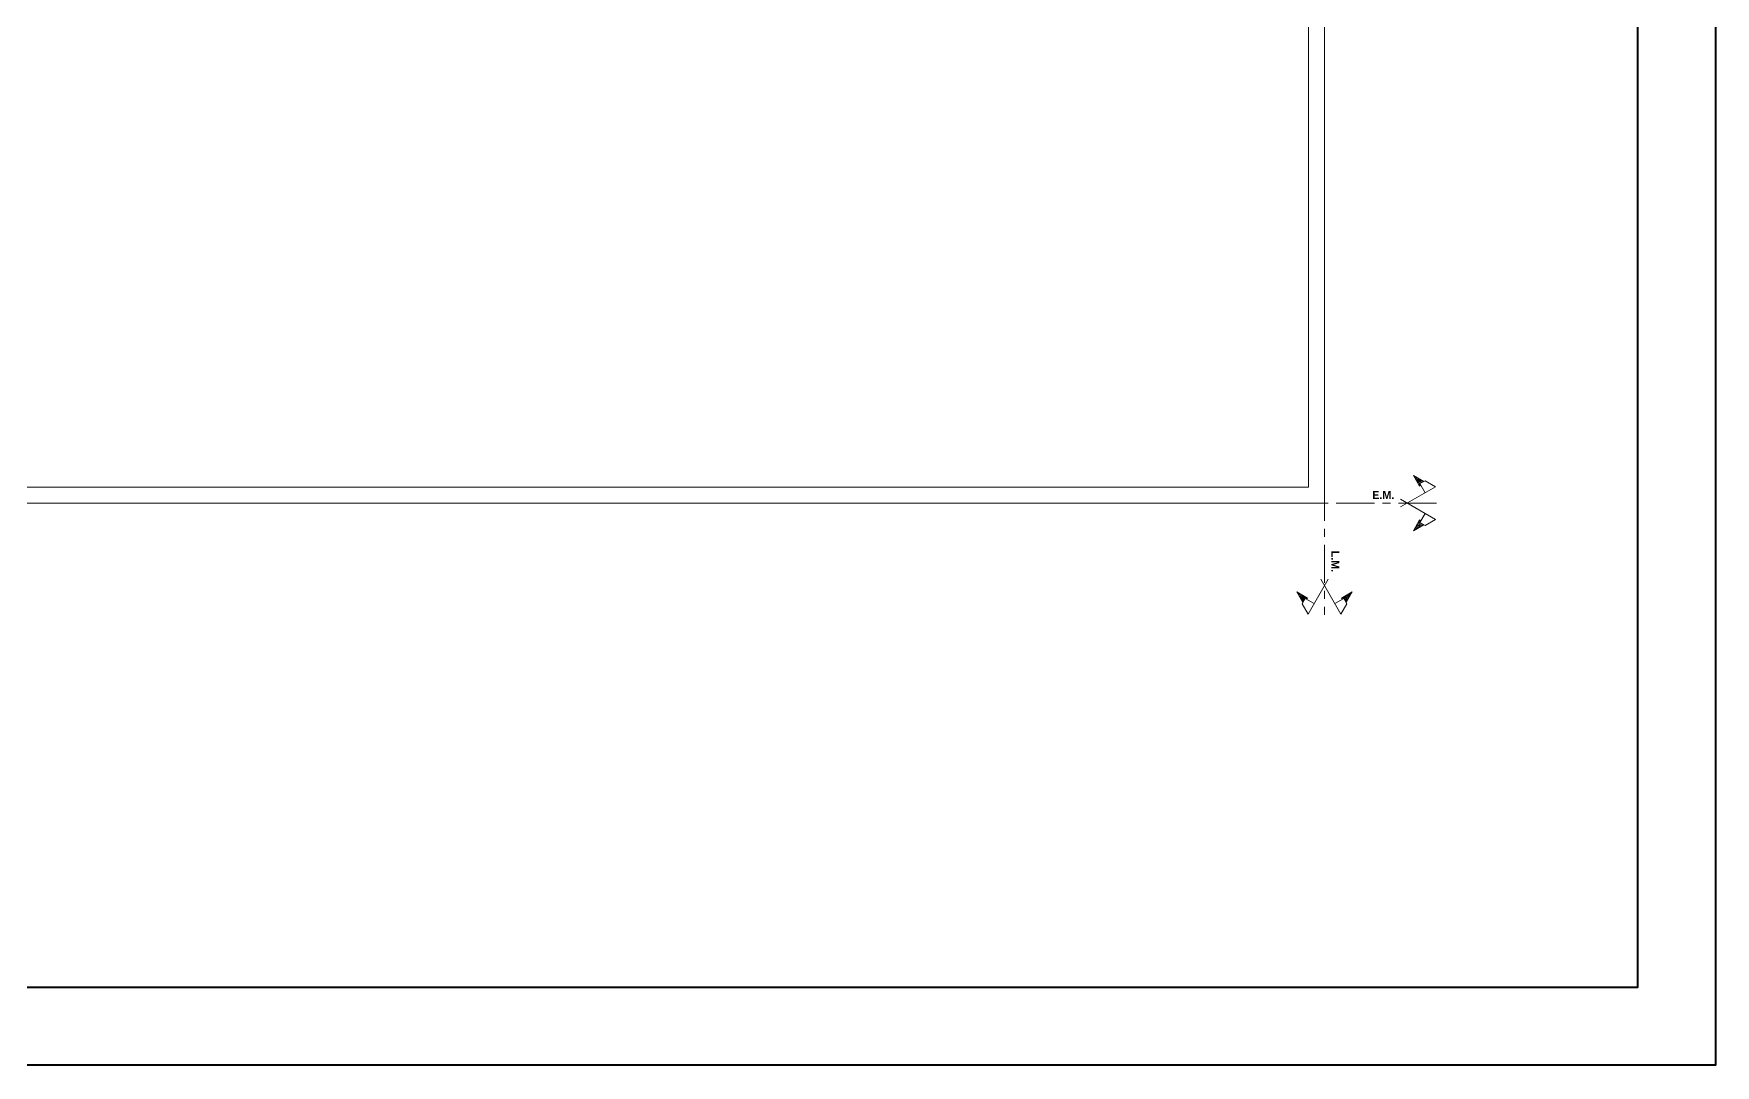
# Model space of a CAD drawing. Header units: millimetres. Extents: x 5985 to 6342, y 1020 to 1088.
# Drawn here: x 6158.85 to 6179.86, y 1055.51 to 1068.4 of the extents above; entities that cross this region are included whole.
import ezdxf

# ---------------------------------------------------------------- set-up
doc = ezdxf.new("R2010")
doc.units = ezdxf.units.MM
doc.linetypes.add('CENTER', pattern=[50.8, 31.75, -6.35, 6.35, -6.35])
for name, color, linetype, lineweight in [('02_CIVIL_EXIST', 18, 'Continuous', 30), ('07_CIVIL VISTAS MEDIA', 251, 'Continuous', 5), ('10_CIVIL EJES', 230, 'CENTER', 15), ('12_TEXTOS', 150, 'Continuous', 40)]:
    doc.layers.add(name, color=color, linetype=linetype, lineweight=lineweight)
doc.styles.add('JDS1', font='GOTHICB.TTF')

msp = doc.modelspace()

# ---------------------------------------------------------------- hatches: boundary and pattern name
at = {"layer": '07_CIVIL VISTAS MEDIA', "linetype": 'ByBlock', "lineweight": 9}
h = msp.add_hatch(dxfattribs=at)
h.set_pattern_fill('LINE', color=256, scale=0.09375, angle=690, style=0)
h.set_pattern_definition([(30, (6597.093122, 1038.377337), (0.005859375, -0.0101487352), [])])
h.paths.add_polyline_path([(6176.217, 1062.805), (6176.168, 1062.777), (6176.181, 1062.755), (6176.164, 1062.746), (6176.087, 1062.88)])
h = msp.add_hatch(dxfattribs=at)
h.set_pattern_fill('LINE', color=256, scale=0.09375, angle=690, style=0)
h.set_pattern_definition([(330, (6597.093122, 1112.070756), (0.005859375, 0.0101487352), [])])
h.paths.add_polyline_path([(6176.087, 1062.189), (6176.164, 1062.324), (6176.181, 1062.314), (6176.168, 1062.293), (6176.217, 1062.264)])
h = msp.add_hatch(dxfattribs=at)
h.set_pattern_fill('LINE', color=256, scale=0.09375, angle=600, style=0)
h.set_pattern_definition([(240, (6224.513087, 640.418655), (0.0101487352, -0.005859375), [])])
h.paths.add_polyline_path([(6174.631, 1061.425), (6174.766, 1061.347), (6174.757, 1061.331), (6174.735, 1061.344), (6174.707, 1061.295)])
h = msp.add_hatch(dxfattribs=at)
h.set_pattern_fill('LINE', color=256, scale=0.09375, angle=600, style=0)
h.set_pattern_definition([(300, (6150.819668, 640.418655), (-0.0101487352, -0.005859375), [])])
h.paths.add_polyline_path([(6175.247, 1061.295), (6175.219, 1061.344), (6175.198, 1061.331), (6175.188, 1061.347), (6175.323, 1061.425)])

# ---------------------------------------------------------------- linework, layer by layer
at = {"layer": '02_CIVIL_EXIST', "lineweight": 40}
for points in [[(6139.037, 1084.382), (6179.861, 1084.382), (6179.861, 1055.514), (6139.037, 1055.514)], [(6141.467, 1083.41), (6178.889, 1083.41), (6178.889, 1056.486), (6141.467, 1056.486)]]:
    msp.add_lwpolyline(points, close=True, dxfattribs=at)
at = {"layer": '07_CIVIL VISTAS MEDIA'}
for p, q in [((6174.977, 1077.535), (6174.977, 1062.535)), ((6174.777, 1077.385), (6174.777, 1062.735)), ((6160.492, 1062.535), (6144.93, 1062.535)), ((6160.492, 1062.735), (6145.126, 1062.735)), ((6174.777, 1062.735), (6160.492, 1062.735)), ((6174.977, 1062.535), (6160.492, 1062.535))]:
    msp.add_line(p, q, dxfattribs=at)
at = {"layer": '07_CIVIL VISTAS MEDIA', "linetype": 'ByBlock', "lineweight": 9}
for p, q in [((6175.928, 1062.488), (6176.363, 1062.739)), ((6176.087, 1062.88), (6176.217, 1062.805)), ((6176.087, 1062.88), (6176.164, 1062.746)), ((6176.164, 1062.746), (6176.181, 1062.755)), ((6176.168, 1062.777), (6176.233, 1062.814)), ((6176.168, 1062.777), (6176.233, 1062.664)), ((6176.233, 1062.814), (6176.363, 1062.739)), ((6175.928, 1062.582), (6176.363, 1062.33)), ((6176.087, 1062.189), (6176.164, 1062.324)), ((6176.164, 1062.324), (6176.181, 1062.314)), ((6176.168, 1062.293), (6176.233, 1062.405)), ((6176.233, 1062.255), (6176.363, 1062.33)), ((6176.087, 1062.189), (6176.217, 1062.264)), ((6176.168, 1062.293), (6176.233, 1062.255)), ((6175.024, 1061.584), (6174.772, 1061.149)), ((6174.93, 1061.584), (6175.182, 1061.149)), ((6174.631, 1061.425), (6174.707, 1061.295)), ((6174.631, 1061.425), (6174.766, 1061.347)), ((6174.735, 1061.344), (6174.697, 1061.278)), ((6174.697, 1061.278), (6174.772, 1061.149)), ((6174.735, 1061.344), (6174.848, 1061.279)), ((6174.766, 1061.347), (6174.757, 1061.331)), ((6175.219, 1061.344), (6175.107, 1061.279)), ((6175.257, 1061.278), (6175.182, 1061.149)), ((6175.323, 1061.425), (6175.188, 1061.347)), ((6175.188, 1061.347), (6175.198, 1061.331)), ((6175.219, 1061.344), (6175.257, 1061.278)), ((6175.323, 1061.425), (6175.247, 1061.295))]:
    msp.add_line(p, q, dxfattribs=at)
at = {"layer": '10_CIVIL EJES', "ltscale": 0.015}
for p, q in [((6174.977, 1079.092), (6174.977, 1061.141)), ((6160.492, 1062.535), (6143.527, 1062.535)), ((6176.377, 1062.535), (6160.492, 1062.535))]:
    msp.add_line(p, q, dxfattribs=at)

# ---------------------------------------------------------------- texts
at = {"layer": '12_TEXTOS', "color": 150, "insert": (6175.541, 1062.584), "char_height": 0.1, "width": 0.32371, "attachment_point": 7, "style": 'JDS1'}
msp.add_mtext('{\\W0.877602; }E.M.', dxfattribs=at)
at = {"layer": '12_TEXTOS', "color": 150, "insert": (6175.061, 1061.939), "char_height": 0.1, "width": 0.32371, "attachment_point": 7, "rotation": 270, "style": 'JDS1'}
msp.add_mtext('L.M.', dxfattribs=at)

doc.saveas('drawing.dxf')
